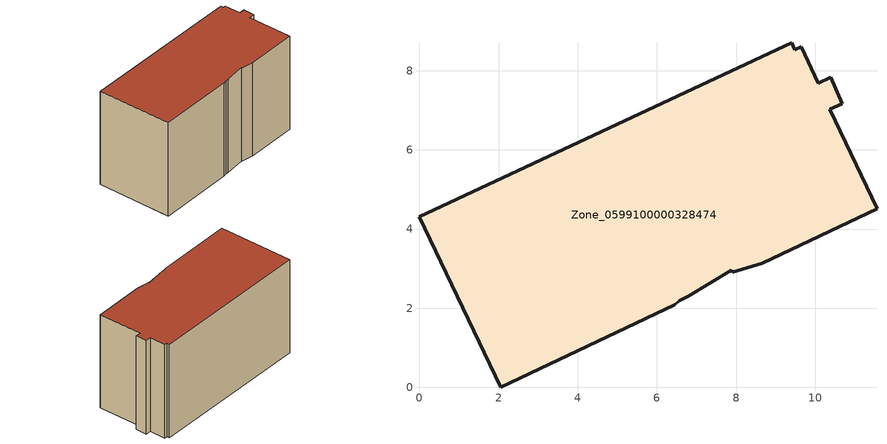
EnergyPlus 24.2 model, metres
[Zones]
Zone_0599100000328474
 floor ground (C_G): 9.48,8.53 9.64,8.6 10.08,7.68 10.39,7.83 10.68,7.17 10.37,7.03 11.56,4.51 8.66,3.13 7.9,2.91 7.87,2.96 6.79,2.29 6.57,2.19 6.45,2.08 2.05,0 0,4.31 9.41,8.71 z0
 wall outside (C_F): 8.66,3.13 11.56,4.51 10.37,7.03 10.68,7.17 10.39,7.83 10.08,7.68 9.64,8.6 9.48,8.53 9.41,8.71 0,4.31 2.05,0 6.45,2.08 6.57,2.19 6.79,2.29 7.87,2.96 7.9,2.91 8.66,3.13 z0:6.23
 roof outside (C_R): 7.87,2.96 7.9,2.91 8.66,3.13 11.56,4.51 10.37,7.03 10.68,7.17 10.39,7.83 10.08,7.68 9.64,8.6 9.48,8.53 9.41,8.71 0,4.31 2.05,0 6.45,2.08 6.57,2.19 6.79,2.29 z6.23
[BUILDING]
Pand.0599100000328474: North Axis=0; Terrain=City; Loads Convergence Tolerance Value=0.04; Temperature Convergence Tolerance Value=0.4; Solar Distribution=FullExterior; Maximum Number of Warmup Days=25; Minimum Number of Warmup Days=1
[Site:Location]
Rotterdam.The.Hague.AP_ZH_NLD Design_Conditions: Latitude=51.96; Longitude=4.45; Time Zone=1; Elevation=-4.5
[SITE:GROUNDTEMPERATURE:BUILDINGSURFACE]
18, 18, 18, 18, 18, 18, 18, 18, 18, 18, 18, 18
[MATERIAL] Thermal Absorptance=0.9; Solar Absorptance=0.7; Visible Absorptance=0.7
Name | Roughness | Thickness | Conductivity | Density | Specific Heat
G.TC.1946 | MediumSmooth | 0.15 | 1 | 540 | 1210
F.TC.1946 | Rough | 0.3 | 0.857143 | 1920 | 840
R.TC.1946 | MediumRough | 0.2 | 0.909091 | 1500 | 1000
[CONSTRUCTION]
C_G: G.TC.1946
C_F: F.TC.1946
C_R: R.TC.1946
[ZONE]
Zone_0599100000328474: Type=1; Multiplier=1; Ceiling Height=Autocalculate; Volume=Autocalculate; Floor Area=autocalculate; Part of Total Floor Area=Yes
[ZONEINFILTRATION:DESIGNFLOWRATE]
Infil_Zone_0599100000328474: Zone or ZoneList or Space or SpaceList=Zone_0599100000328474; Schedule=AlwaysOn; Design Flow Rate Calculation Method=Flow/Area; Flow Rate per Floor Area=0.003; Constant Term Coefficient=1; Temperature Term Coefficient=0; Velocity Term Coefficient=0; Velocity Squared Term Coefficient=0
[HVACTEMPLATE:ZONE:IDEALLOADSAIRSYSTEM]
Zone_0599100000328474: Maximum Heating Supply Air Temperature=50; Minimum Cooling Supply Air Temperature=13; Maximum Heating Supply Air Humidity Ratio=0.0156; Minimum Cooling Supply Air Humidity Ratio=0.0077; Heating Limit=NoLimit; Cooling Limit=NoLimit; Dehumidification Control Type=ConstantSensibleHeatRatio; Cooling Sensible Heat Ratio=0.7; Dehumidification Setpoint=60; Humidification Control Type=None; Humidification Setpoint=30; Outdoor Air Method=None; Outdoor Air Flow Rate per Person=0.00944; Outdoor Air Flow Rate per Zone Floor Area=0; Outdoor Air Flow Rate per Zone=0; Demand Controlled Ventilation Type=None; Outdoor Air Economizer Type=NoEconomizer; Heat Recovery Type=None; Sensible Heat Recovery Effectiveness=0.7; Latent Heat Recovery Effectiveness=0.65
[ZONECONTROL:THERMOSTAT]
ThermostatControl_Zone_0599100000328474: Zone or ZoneList=Zone_0599100000328474; Control Type Schedule=DualSetpointControlType; Control 1=Thermostat_Zone_0599100000328474; Temperature Difference Between Cutout And Setpoint=0
[THERMOSTATSETPOINT:DUALSETPOINT]
Thermostat_Zone_0599100000328474: Heating Setpoint Temperature Schedule=HeatingSetpoint_Zone_0599100000328474; Cooling Setpoint Temperature Schedule=CoolingSetpoint_Zone_0599100000328474
[SCHEDULE:COMPACT]
HeatingSetpoint_Zone_0599100000328474: Through: 12/31, For: AllDays, Until: 24:00, 21
CoolingSetpoint_Zone_0599100000328474: Through: 12/31, For: AllDays, Until: 24:00, 24
DualSetpointControlType: Through: 12/31, For: AllDays, Until: 24:00, 4
AlwaysOn: Through: 12/31, For: AllDays, Until: 24:00, 1
